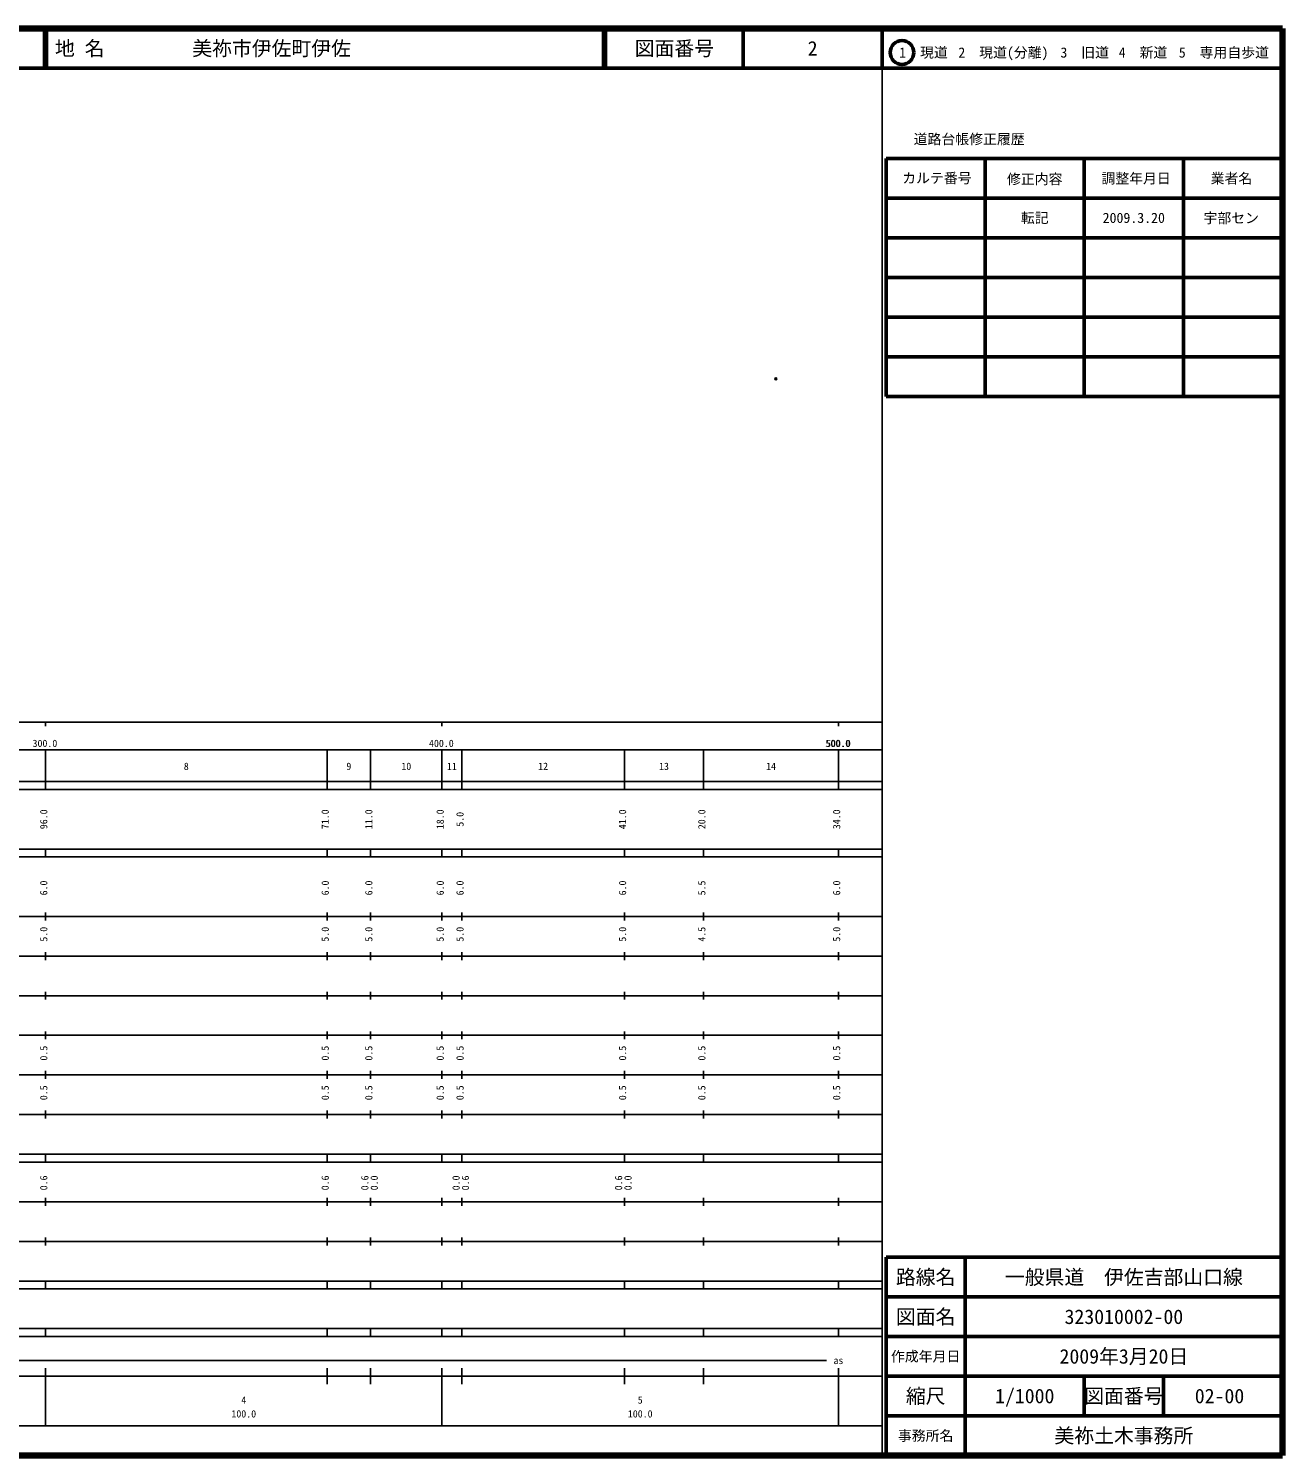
# Model space of a CAD drawing. Units: millimetres on the paper. Extents: x 40 to 680, y 20 to 380.
# Drawn here: x 363.7 to 680, y 20 to 380 of the extents above; entities that cross this region are included whole.
import ezdxf
from ezdxf.enums import TextEntityAlignment as Align

# ---------------------------------------------------------------- set-up
doc = ezdxf.new("R2010")
doc.units = ezdxf.units.MM
doc.header["$PDMODE"] = 32
doc.header["$PDSIZE"] = 0.5
doc.layers.add('M-OTRS', color=6, linetype='Continuous')
doc.layers.add('M-TTL-TXT', color=7, linetype='Continuous')
for name, color, linetype, lineweight in [('M-TTL', 2, 'Continuous', 140), ('M-TTL-BAND', 7, 'Continuous', 25), ('M-TTL-FRAM', 2, 'Continuous', 50), ('M-TTL-LINE', 7, 'Continuous', 50)]:
    doc.layers.add(name, color=color, linetype=linetype, lineweight=lineweight)
doc.styles.add('ＭＳ ゴシック', font='')
doc.styles.get('ＭＳ ゴシック').set_extended_font_data('MS Gothic')

msp = doc.modelspace()

# ---------------------------------------------------------------- linework, layer by layer
at = {"layer": 'M-OTRS'}
msp.add_point((552.213, 291.634), dxfattribs=at)
at = {"layer": 'M-TTL'}
for p, q in [((680, 380), (40, 380)), ((680, 20), (680, 380)), ((40, 20), (680, 20))]:
    msp.add_line(p, q, dxfattribs=at)
at = {"layer": 'M-TTL-BAND'}
for p, q in [((579, 20), (579, 370)), ((40, 205), (579, 205)), ((368, 205), (368, 204)), ((468, 205), (468, 204)), ((568, 205), (568, 204)), ((68, 198), (579, 198)), ((368, 188), (368, 198)), ((439, 188), (439, 198)), ((450, 188), (450, 198)), ((468, 188), (468, 198)), ((473, 188), (473, 198)), ((514, 188), (514, 198)), ((534, 188), (534, 198)), ((568, 188), (568, 198)), ((40, 190), (579, 190)), ((40, 188), (579, 188)), ((40, 173), (579, 173)), ((368, 171), (368, 173)), ((439, 171), (439, 173)), ((450, 171), (450, 173)), ((468, 171), (468, 173)), ((473, 171), (473, 173)), ((514, 171), (514, 173)), ((534, 171), (534, 173)), ((568, 171), (568, 173)), ((40, 171), (579, 171)), ((40, 156), (579, 156)), ((368, 155), (368, 157)), ((439, 155), (439, 157)), ((450, 155), (450, 157)), ((468, 155), (468, 157)), ((473, 155), (473, 157)), ((514, 155), (514, 157)), ((534, 155), (534, 157)), ((568, 155), (568, 157)), ((46, 146), (579, 146)), ((368, 145), (368, 147)), ((439, 145), (439, 147)), ((450, 145), (450, 147)), ((468, 145), (468, 147)), ((473, 145), (473, 147)), ((514, 145), (514, 147)), ((534, 145), (534, 147)), ((568, 145), (568, 147)), ((368, 135), (368, 137)), ((439, 135), (439, 137)), ((450, 135), (450, 137)), ((468, 135), (468, 137)), ((473, 135), (473, 137)), ((514, 135), (514, 137)), ((534, 135), (534, 137)), ((568, 135), (568, 137)), ((52, 136), (579, 136)), ((46, 126), (579, 126)), ((368, 125), (368, 127)), ((439, 125), (439, 127)), ((450, 125), (450, 127)), ((468, 125), (468, 127)), ((473, 125), (473, 127)), ((514, 125), (514, 127)), ((534, 125), (534, 127)), ((568, 125), (568, 127)), ((52, 116), (579, 116)), ((368, 115), (368, 117)), ((439, 115), (439, 117)), ((450, 115), (450, 117)), ((468, 115), (468, 117)), ((473, 115), (473, 117)), ((514, 115), (514, 117)), ((534, 115), (534, 117)), ((568, 115), (568, 117)), ((46, 106), (579, 106)), ((368, 105), (368, 107)), ((439, 105), (439, 107)), ((450, 105), (450, 107)), ((468, 105), (468, 107)), ((473, 105), (473, 107)), ((514, 105), (514, 107)), ((534, 105), (534, 107)), ((568, 105), (568, 107)), ((40, 96), (579, 96)), ((40, 94), (579, 94)), ((368, 94), (368, 96)), ((439, 94), (439, 96)), ((450, 94), (450, 96)), ((468, 94), (468, 96)), ((473, 94), (473, 96)), ((514, 94), (514, 96)), ((534, 94), (534, 96)), ((568, 94), (568, 96)), ((49, 84), (579, 84)), ((368, 83), (368, 85)), ((439, 83), (439, 85)), ((450, 83), (450, 85)), ((468, 83), (468, 85)), ((473, 83), (473, 85)), ((514, 83), (514, 85)), ((534, 83), (534, 85)), ((568, 83), (568, 85)), ((40, 74), (579, 74)), ((368, 73), (368, 75)), ((439, 73), (439, 75)), ((450, 73), (450, 75)), ((468, 73), (468, 75)), ((473, 73), (473, 75)), ((514, 73), (514, 75)), ((534, 73), (534, 75)), ((568, 73), (568, 75)), ((40, 64), (579, 64)), ((40, 62), (579, 62)), ((368, 62), (368, 64)), ((439, 62), (439, 64)), ((450, 62), (450, 64)), ((468, 62), (468, 64)), ((473, 62), (473, 64)), ((514, 62), (514, 64)), ((534, 62), (534, 64)), ((568, 62), (568, 64)), ((40, 52), (579, 52)), ((368, 50), (368, 52)), ((439, 50), (439, 52)), ((450, 50), (450, 52)), ((468, 50), (468, 52)), ((473, 50), (473, 52)), ((514, 50), (514, 52)), ((534, 50), (534, 52)), ((568, 50), (568, 52)), ((40, 50), (579, 50)), ((71, 44), (565, 44)), ((40, 40), (579, 40)), ((368, 27.5), (368, 42)), ((439, 38), (439, 42)), ((450, 38), (450, 42)), ((468, 27.5), (468, 42)), ((473, 38), (473, 42)), ((514, 38), (514, 42)), ((534, 38), (534, 42)), ((568, 27.5), (568, 42)), ((68, 27.5), (579, 27.5))]:
    msp.add_line(p, q, dxfattribs=at)
at = {"layer": 'M-TTL-FRAM'}
for p, q in [((580, 347.197), (580, 287.197)), ((580, 347.197), (680, 347.197)), ((580, 287.197), (680, 287.197)), ((680, 70), (580, 70)), ((580, 70), (580, 20))]:
    msp.add_line(p, q, dxfattribs=at)
at = {"layer": 'M-TTL-LINE'}
for p, q in [((367.75, 380), (367.75, 370)), ((368.25, 380), (368.25, 370)), ((508.747, 380), (508.747, 370)), ((509.247, 380), (509.247, 370)), ((543.997, 380), (543.997, 370)), ((579, 380), (579, 370)), ((40, 370), (680, 370)), ((605, 347.197), (605, 287.197)), ((630, 347.197), (630, 287.197)), ((655, 347.197), (655, 287.197)), ((580, 337.197), (680, 337.197)), ((580, 327.197), (680, 327.197)), ((580, 317.197), (680, 317.197)), ((580, 307.197), (680, 307.197)), ((580, 297.197), (680, 297.197)), ((600, 70), (600, 20)), ((680, 60), (580, 60)), ((680, 50), (580, 50)), ((680, 40), (580, 40)), ((630, 40), (630, 30)), ((650, 40), (650, 30)), ((680, 30), (580, 30))]:
    msp.add_line(p, q, dxfattribs=at)
msp.add_circle((584.031, 373.958), 3, dxfattribs=at)

# ---------------------------------------------------------------- texts
at = {"layer": 'M-TTL-BAND', "style": 'ＭＳ ゴシック'}
for s, p in [('300.0', (367.844, 198.195)), ('400.0', (467.844, 198.195)), ('500.0', (567.844, 198.195)), ('500.0', (568, 198.195)), ('8', (403.5, 192.405)), ('9', (444.5, 192.405)), ('10', (459, 192.405)), ('11', (470.5, 192.405)), ('12', (493.5, 192.405)), ('13', (524, 192.405)), ('14', (551, 192.405)), ('as', (568, 42.5)), ('4', (418, 32.523)), ('5', (518, 32.523)), ('100.0', (418, 29.033)), ('100.0', (518, 29.033))]:
    msp.add_text(s, height=1.833, dxfattribs=at).set_placement(p, align=Align.BOTTOM_CENTER)
for s, p in [('96.0', (369, 180.5)), ('71.0', (440, 180.5)), ('11.0', (451, 180.5)), ('18.0', (469, 180.5)), ('5.0', (474, 180.5)), ('41.0', (515, 180.5)), ('20.0', (535, 180.5)), ('34.0', (569, 180.5)), ('6.0', (369, 163.174)), ('6.0', (440, 163.174)), ('6.0', (451, 163.174)), ('6.0', (469, 163.174)), ('6.0', (474, 163.174)), ('6.0', (515, 163.174)), ('5.5', (535, 163.174)), ('6.0', (569, 163.174)), ('5.0', (369, 151.5)), ('5.0', (440, 151.5)), ('5.0', (451, 151.5)), ('5.0', (469, 151.5)), ('5.0', (474, 151.5)), ('5.0', (515, 151.5)), ('4.5', (535, 151.5)), ('5.0', (569, 151.5)), ('0.5', (369, 121.5)), ('0.5', (440, 121.5)), ('0.5', (451, 121.5)), ('0.5', (469, 121.5)), ('0.5', (474, 121.5)), ('0.5', (515, 121.5)), ('0.5', (535, 121.5)), ('0.5', (569, 121.5)), ('0.5', (369, 111.5)), ('0.5', (440, 111.5)), ('0.5', (451, 111.5)), ('0.5', (469, 111.5)), ('0.5', (474, 111.5)), ('0.5', (515, 111.5)), ('0.5', (535, 111.5)), ('0.5', (569, 111.5)), ('0.6', (369, 88.764)), ('0.6', (440, 88.764)), ('0.6', (450, 88.764)), ('0.0', (452.37, 88.764)), ('0.0', (473, 88.764)), ('0.6', (475.37, 88.764)), ('0.6', (514, 88.764)), ('0.0', (516.37, 88.764))]:
    msp.add_text(s, height=1.833, rotation=90, dxfattribs=at).set_placement(p, align=Align.BOTTOM_CENTER)
at = {"layer": 'M-TTL-TXT', "style": 'ＭＳ ゴシック'}
for s, p in [('地 名', (370.38, 375)), ('美祢市伊佐町伊佐', (405.024, 375))]:
    msp.add_text(s, height=3.666, dxfattribs=at).set_placement(p, align=Align.MIDDLE_LEFT)
for s, height, p in [('図面番号', 3.666, (526.622, 375)), ('2', 3.666, (561.497, 375)), ('1\u3000現道', 2.566, (589.448, 373.958)), ('2\u3000現道(分離)', 2.566, (609.619, 373.958)), ('3\u3000旧道', 2.566, (630.121, 373.958)), ('4\u3000新道', 2.566, (644.824, 373.958)), ('5\u3000専用自歩道', 2.566, (665.228, 373.958)), ('道路台帳修正履歴', 2.566, (600.968, 352.113)), ('カルテ番号', 2.566, (592.839, 342.277)), ('修正内容', 2.566, (617.509, 342.023)), ('調整年月日', 2.566, (643.089, 342.197)), ('業者名', 2.566, (667.134, 342.197)), ('転記', 2.566, (617.5, 332.245)), ('2009.3.20', 2.566, (642.5, 332.245)), ('宇部セン', 2.566, (667.077, 332.189)), ('路線名', 3.666, (590, 65)), ('路線名', 3.666, (590, 65)), ('一般県道\u3000伊佐吉部山口線', 3.666, (640, 65)), ('図面名', 3.666, (590, 55)), ('図面名', 3.666, (590, 55)), ('323010002-00', 3.666, (640, 55)), ('2009年3月20日', 3.666, (640, 45)), ('作成年月日', 2.566, (590, 45)), ('作成年月日', 2.566, (590, 45)), ('縮尺', 3.666, (590, 35)), ('縮尺', 3.666, (590, 35)), ('1/1000', 3.666, (615, 35)), ('図面番号', 3.666, (640, 35)), ('図面番号', 3.666, (640, 35)), ('02-00', 3.666, (664.125, 35)), ('事務所名', 2.566, (590, 25)), ('事務所名', 2.566, (590, 25)), ('美祢土木事務所', 3.666, (640, 25))]:
    msp.add_text(s, height=height, dxfattribs=at).set_placement(p, align=Align.MIDDLE_CENTER)

doc.saveas('drawing.dxf')
